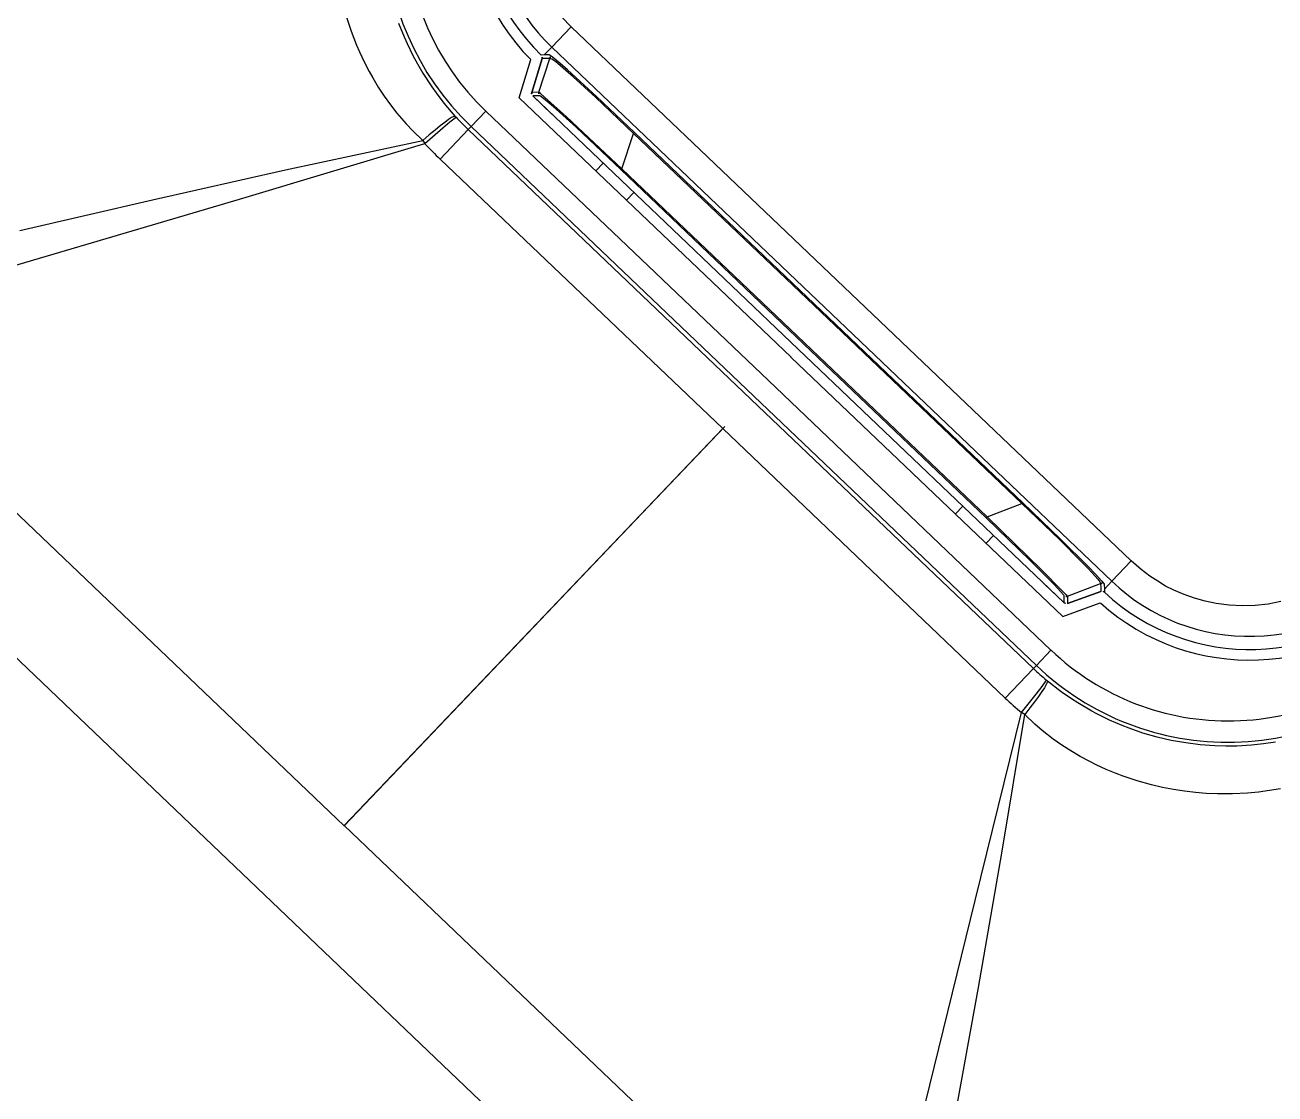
# Model space of a CAD drawing. Header units: millimetres. Extents: x 1145859089 to 1147511753, y -1047484727 to -1047247487.
# Drawn here: x 1147322350.2 to 1147322526.2, y -1047436745.8 to -1047436595.3 of the extents above; entities that cross this region are included whole.
import ezdxf
from ezdxf.xclip import XClip

# ---------------------------------------------------------------- set-up
doc = ezdxf.new("R2010")
doc.units = ezdxf.units.MM
doc.header["$LTSCALE"] = 100
doc.header["$MEASUREMENT"] = 0
doc.header["$XCLIPFRAME"] = 2
doc.layers.get('0').update_dxf_attribs({"linetype": 'CONTINUOUS'})
doc.layers.add('XREF', color=135, linetype='CONTINUOUS')
doc.layers.add('단지배치도$0$W240910', color=135, linetype='CONTINUOUS')

# ---------------------------------------------------------------- blocks, each defined once
blk = doc.blocks.new('단지배치도$0$zw$9902')
at = {"layer": '단지배치도$0$W240910', "linetype": 'ByBlock', "ltscale": 20}
for p, q in [((62123.41, -65224.86), (62124.07, -65226.85)), ((62153.77, -65224.9), (62155.06, -65226.23)), ((62130.76, -65225.73), (62131.53, -65227.66)), ((62152.33, -65229.1), (62155.06, -65226.23)), ((62155.06, -65226.23), (62194.51, -65263.84)), ((62124.07, -65226.85), (62124.83, -65228.8)), ((62131.53, -65227.66), (62131.95, -65228.59)), ((62131.95, -65228.59), (62132.82, -65230.37)), ((62124.83, -65228.8), (62125.24, -65229.76)), ((62125.24, -65229.76), (62125.9, -65231.15)), ((62151.28, -65230.2), (62150.85, -65230.21)), ((62151.28, -65230.2), (62152.33, -65229.1)), ((62151.95, -65230.19), (62151.28, -65230.2)), ((62151.99, -65230.19), (62151.95, -65230.19)), ((62152.11, -65230.26), (62151.99, -65230.19)), ((62152.42, -65230.49), (62152.11, -65230.26)), ((62152.33, -65229.1), (62191.77, -65266.71)), ((62125.9, -65231.15), (62126.61, -65232.52)), ((62132.82, -65230.37), (62133.78, -65232.1)), ((62133.78, -65232.1), (62134.17, -65232.76)), ((62147.72, -65236.22), (62149.37, -65230.86)), ((62150.98, -65230.72), (62149.52, -65235.47)), ((62149.52, -65235.47), (62150.98, -65230.72)), ((62150.51, -65235.45), (62152.08, -65230.69)), ((62151.41, -65230.71), (62150.98, -65230.72)), ((62152.08, -65230.69), (62151.41, -65230.71)), ((62152.11, -65230.69), (62152.08, -65230.69)), ((62152.21, -65230.73), (62152.11, -65230.69)), ((62152.34, -65230.79), (62152.21, -65230.73)), ((62152.71, -65231.05), (62152.34, -65230.79)), ((62153.46, -65231.36), (62152.42, -65230.49)), ((62153.17, -65231.4), (62152.71, -65231.05)), ((62154.33, -65232.38), (62153.17, -65231.4)), ((62154.54, -65232.31), (62153.46, -65231.36)), ((62126.61, -65232.52), (62127.11, -65233.42)), ((62127.11, -65233.42), (62127.9, -65234.73)), ((62134.17, -65232.76), (62135.43, -65234.69)), ((62155.33, -65233.26), (62154.33, -65232.38)), ((62158.62, -65236.05), (62154.54, -65232.31)), ((62158.56, -65236.2), (62155.33, -65233.26)), ((62127.9, -65234.73), (62128.74, -65236)), ((62135.43, -65234.69), (62136.03, -65235.54)), ((62136.03, -65235.54), (62137.14, -65236.97)), ((62150.51, -65235.45), (62149.52, -65235.47)), ((62150.55, -65235.48), (62150.51, -65235.45)), ((62150.73, -65235.61), (62150.55, -65235.48)), ((62151.33, -65236.13), (62150.73, -65235.61)), ((62128.74, -65236), (62129.61, -65237.21)), ((62129.61, -65237.21), (62130.53, -65238.38)), ((62137.14, -65236.97), (62138.7, -65238.8)), ((62186.03, -65272.74), (62147.72, -65236.22)), ((62150.64, -65235.96), (62149.65, -65235.98)), ((62187.06, -65271.65), (62149.65, -65235.98)), ((62149.65, -65235.98), (62152.33, -65238.53)), ((62150.67, -65235.96), (62150.64, -65235.96)), ((62150.73, -65236), (62150.67, -65235.96)), ((62151.18, -65236.32), (62150.73, -65236)), ((62152.25, -65237.22), (62151.18, -65236.32)), ((62154.4, -65238.93), (62151.33, -65236.13)), ((62152.96, -65237.85), (62152.25, -65237.22)), ((62163.85, -65241.24), (62158.56, -65236.2)), ((62163.98, -65241.11), (62158.62, -65236.05)), ((62130.53, -65238.38), (62131.82, -65239.88)), ((62137.98, -65239.62), (62138.71, -65239.06)), ((62138.7, -65238.8), (62138.86, -65238.97)), ((62138.71, -65239.06), (62138.83, -65238.99)), ((62138.83, -65238.99), (62138.86, -65238.97)), ((62140.97, -65240.29), (62143.04, -65238.12)), ((62143.04, -65238.12), (62182.85, -65276.07)), ((62155.75, -65240.39), (62152.96, -65237.85)), ((62162.21, -65246.22), (62154.4, -65238.93)), ((62131.82, -65239.88), (62132.75, -65240.88)), ((62132.75, -65240.88), (62134.17, -65242.24)), ((62134.47, -65242.69), (62136.97, -65240.48)), ((62136.61, -65244.87), (62140.57, -65240.71)), ((62136.97, -65240.48), (62137.98, -65239.62)), ((62140.57, -65240.71), (62140.97, -65240.29)), ((62140.57, -65240.71), (62180.38, -65278.66)), ((62140.97, -65240.29), (62180.78, -65278.24)), ((62162.08, -65246.35), (62155.75, -65240.39)), ((62114.84, -65246.4), (62134.17, -65242.24)), ((62134.17, -65242.24), (62134.47, -65242.69)), ((62162.21, -65246.22), (62163.85, -65241.24)), ((62163.98, -65241.11), (62163.85, -65241.24)), ((62191.2, -65267.31), (62163.85, -65241.24)), ((62191.32, -65267.18), (62163.98, -65241.11)), ((62108.34, -65250.49), (62134.47, -65242.69)), ((62136.61, -65244.87), (62176.41, -65282.82)), ((62158.52, -65246.52), (62159.56, -65245.43)), ((62096.09, -65250.59), (62114.84, -65246.4)), ((62162.21, -65246.22), (62162.08, -65246.35)), ((62187.8, -65270.87), (62162.08, -65246.35)), ((62187.93, -65270.74), (62162.21, -65246.22)), ((62162.87, -65250.66), (62163.9, -65249.57)), ((62074.42, -65260.53), (62108.34, -65250.49)), ((62077.4, -65254.9), (62096.09, -65250.59)), ((62233.95, -65301.45), (62194.51, -65263.84)), ((62191.2, -65267.31), (62218.55, -65293.38)), ((62191.32, -65267.18), (62218.67, -65293.26)), ((62231.21, -65304.32), (62191.77, -65266.71)), ((62123.1, -65338.74), (62050.54, -65269.56)), ((62187.93, -65270.74), (62213.65, -65295.27)), ((62187.06, -65271.65), (62224.47, -65307.32)), ((62187.8, -65270.87), (62213.53, -65295.4)), ((62186.02, -65272.74), (62224.33, -65309.26)), ((62222.65, -65314.02), (62182.85, -65276.07)), ((62220.18, -65316.62), (62180.38, -65278.66)), ((62220.59, -65316.19), (62180.78, -65278.24)), ((62112.88, -65349.46), (62040.67, -65280.61)), ((62123.1, -65338.74), (62176.41, -65282.82)), ((62123.1, -65338.74), (62176.41, -65282.82)), ((62123.1, -65338.73), (62176.41, -65282.82)), ((62123.1, -65338.74), (62176.41, -65282.82)), ((62123.39, -65338.43), (62176.7, -65282.51)), ((62123.39, -65338.43), (62176.7, -65282.51)), ((62123.39, -65338.43), (62176.7, -65282.51)), ((62123.39, -65338.43), (62176.7, -65282.51)), ((62216.22, -65320.77), (62176.41, -65282.82)), ((62209.18, -65294.82), (62210.22, -65293.73)), ((62213.65, -65295.27), (62218.55, -65293.38)), ((62218.67, -65293.26), (62218.55, -65293.38)), ((62218.55, -65293.38), (62223.83, -65298.44)), ((62218.67, -65293.26), (62223.98, -65298.37)), ((62213.65, -65295.27), (62213.53, -65295.4)), ((62213.53, -65295.4), (62219.78, -65301.44)), ((62213.65, -65295.27), (62221.3, -65302.72)), ((62213.53, -65298.96), (62214.57, -65297.87)), ((62223.83, -65298.44), (62226.92, -65301.52)), ((62223.98, -65298.37), (62227.9, -65302.26)), ((62219.78, -65301.44), (62222.45, -65304.11)), ((62226.92, -65301.52), (62227.85, -65302.47)), ((62227.85, -65302.47), (62228.88, -65303.59)), ((62227.9, -65302.26), (62228.91, -65303.3)), ((62231.21, -65304.32), (62233.95, -65301.45)), ((62235.34, -65302.67), (62233.95, -65301.45)), ((62221.3, -65302.72), (62224.24, -65305.65)), ((62222.45, -65304.11), (62223.11, -65304.78)), ((62228.88, -65303.59), (62229.26, -65304.03)), ((62228.91, -65303.3), (62229.82, -65304.29)), ((62229.26, -65304.03), (62229.52, -65304.39)), ((62229.82, -65304.29), (62230.07, -65304.59)), ((62236.59, -65303.62), (62235.34, -65302.67)), ((62237.68, -65304.33), (62236.59, -65303.62)), ((62224.47, -65307.32), (62221.8, -65304.77)), ((62223.11, -65304.78), (62224.06, -65305.81)), ((62224.06, -65305.81), (62224.41, -65306.24)), ((62224.24, -65305.65), (62224.79, -65306.23)), ((62224.96, -65306.44), (62229.64, -65304.64)), ((62229.67, -65305.74), (62224.99, -65307.43)), ((62224.99, -65307.43), (62229.67, -65305.75)), ((62229.52, -65304.39), (62229.6, -65304.51)), ((62229.6, -65304.51), (62229.64, -65304.61)), ((62229.64, -65304.61), (62229.64, -65304.64)), ((62229.64, -65304.64), (62229.65, -65305.31)), ((62229.65, -65305.31), (62229.67, -65305.75)), ((62230.07, -65304.59), (62230.14, -65304.71)), ((62230.14, -65304.71), (62230.15, -65304.75)), ((62230.15, -65304.75), (62230.17, -65305.42)), ((62230.17, -65305.42), (62231.21, -65304.32)), ((62230.17, -65305.42), (62230.18, -65305.85)), ((62238.8, -65304.99), (62237.68, -65304.33)), ((62239.97, -65305.58), (62238.8, -65304.99)), ((62241.41, -65306.2), (62239.97, -65305.58)), ((62224.33, -65309.26), (62229.6, -65307.36)), ((62224.41, -65306.24), (62224.44, -65306.31)), ((62224.44, -65306.31), (62224.45, -65306.33)), ((62224.45, -65306.33), (62224.47, -65307.32)), ((62224.79, -65306.23), (62224.93, -65306.4)), ((62224.93, -65306.4), (62224.96, -65306.44)), ((62224.96, -65306.44), (62224.99, -65307.43)), ((62242.88, -65306.72), (62241.41, -65306.2)), ((62244.39, -65307.14), (62242.88, -65306.72)), ((62245.93, -65307.46), (62244.39, -65307.14)), ((62247.75, -65307.69), (62245.93, -65307.46)), ((62249.58, -65307.79), (62247.75, -65307.69)), ((62251.42, -65307.73), (62249.58, -65307.79)), ((62253.24, -65307.53), (62251.42, -65307.73)), ((62255.05, -65307.19), (62253.24, -65307.53)), ((62220.59, -65316.19), (62222.65, -65314.02)), ((62216.22, -65320.77), (62220.18, -65316.62)), ((62220.18, -65316.62), (62220.59, -65316.19)), ((62221.39, -65319.15), (62221.92, -65318.4)), ((62221.92, -65318.4), (62221.99, -65318.28)), ((62221.99, -65318.28), (62222, -65318.24)), ((62222.18, -65318.39), (62222, -65318.24)), ((62224.08, -65319.87), (62222.18, -65318.39)), ((62220.58, -65320.2), (62221.39, -65319.15)), ((62225.56, -65320.9), (62224.08, -65319.87)), ((62218.49, -65322.81), (62220.58, -65320.2)), ((62226.43, -65321.46), (62225.56, -65320.9)), ((62228.42, -65322.63), (62226.43, -65321.46)), ((62211.95, -65349.27), (62218.49, -65322.81)), ((62215.72, -65342.59), (62218.96, -65323.08)), ((62218.96, -65323.08), (62218.49, -65322.81)), ((62220.39, -65324.43), (62218.96, -65323.08)), ((62229.11, -65322.99), (62228.42, -65322.63)), ((62230.88, -65323.87), (62229.11, -65322.99)), ((62221.42, -65325.32), (62220.39, -65324.43)), ((62222.98, -65326.54), (62221.42, -65325.32)), ((62232.7, -65324.65), (62230.88, -65323.87)), ((62233.65, -65325.02), (62232.7, -65324.65)), ((62235.61, -65325.7), (62233.65, -65325.02)), ((62224.2, -65327.4), (62222.98, -65326.54)), ((62237.59, -65326.26), (62235.61, -65325.7)), ((62239.6, -65326.73), (62237.59, -65326.26)), ((62241.63, -65327.09), (62239.6, -65326.73)), ((62243.67, -65327.35), (62241.63, -65327.09)), ((62254.28, -65326.97), (62252.58, -65327.22)), ((62225.45, -65328.21), (62224.2, -65327.4)), ((62226.76, -65328.98), (62225.45, -65328.21)), ((62245.73, -65327.5), (62243.67, -65327.35)), ((62247.27, -65327.54), (62245.73, -65327.5)), ((62248.82, -65327.52), (62247.27, -65327.54)), ((62250.88, -65327.4), (62248.82, -65327.52)), ((62252.58, -65327.22), (62250.88, -65327.4)), ((62228.11, -65329.71), (62226.76, -65328.98)), ((62229.03, -65330.17), (62228.11, -65329.71)), ((62230.43, -65330.82), (62229.03, -65330.17)), ((62231.85, -65331.41), (62230.43, -65330.82)), ((62232.83, -65331.78), (62231.85, -65331.41)), ((62234.81, -65332.44), (62232.83, -65331.78)), ((62236.83, -65333.01), (62234.81, -65332.44)), ((62238.37, -65333.36), (62236.83, -65333.01)), ((62239.92, -65333.66), (62238.37, -65333.36)), ((62241.44, -65333.9), (62239.92, -65333.66)), ((62242.99, -65334.08), (62241.44, -65333.9)), ((62244.53, -65334.2), (62242.99, -65334.08)), ((62246.09, -65334.27), (62244.53, -65334.2)), ((62250.32, -65334.16), (62248.21, -65334.27)), ((62251.88, -65334.01), (62250.32, -65334.16)), ((62253.43, -65333.81), (62251.88, -65334.01)), ((62254.96, -65333.54), (62253.43, -65333.81)), ((62248.21, -65334.27), (62246.09, -65334.27)), ((62123.1, -65338.73), (62195.65, -65407.91)), ((62212.43, -65361.52), (62215.72, -65342.59)), ((62112.88, -65349.45), (62185.09, -65418.3)), ((62203.53, -65383.64), (62211.95, -65349.27)), ((62209.01, -65380.39), (62212.43, -65361.52))]:
    blk.add_line(p, q, dxfattribs=at)
at = {"layer": '단지배치도$0$W240910'}
for centre, radius, start, end in [((56819.18, -60798.97), 5399.43, 202.10162, 356.71209), ((57394.29, -57699.4), 11431.38, 251.62775, 321.418131), ((57394.29, -57699.4), 11931.38, 251.62775, 321.418131)]:
    blk.add_arc(centre, radius, start, end, dxfattribs=at)
at = {"layer": '단지배치도$0$W240910', "linetype": 'ByBlock', "ltscale": 20}
for centre, radius, start, end in [((62167.96, -65211.99), 39.1, 136.3647, 226.3647), ((62167.96, -65211.99), 36.1, 136.3647, 226.3647), ((62171.77, -65208.71), 31.5, 136.3647, 224.6656), ((62171.77, -65208.71), 30, 136.3647, 225.7818), ((62171.71, -65208.78), 28.09, 136.1846, 226.3528), ((62150.5, -65230.57), 0.5, 342.9561, 45.7629), ((62149.99, -65235.62), 0.499, 162.8521, 226.4512), ((62150, -65235.62), 0.5, 162.9297, 226.3647), ((62167.12, -65212.86), 38.47, 222.7339, 226.3647), ((62170.05, -65209.8), 48.46, 222.7564, 226.3645), ((62250.59, -65283.99), 28.09, 226.3766, 316.5447), ((62250.66, -65283.93), 31.5, 228.0638, 316.3647), ((62229.84, -65306.22), 0.5, 46.9665, 109.7733), ((62250.66, -65283.93), 30, 226.9476, 316.3647), ((62224.82, -65306.96), 0.5, 226.3647, 289.7996), ((62224.82, -65306.96), 0.499, 226.2782, 289.8773), ((62247.57, -65287.89), 36.1, 226.3647, 316.3647), ((62247.57, -65287.89), 39.1, 226.3647, 316.3647), ((62246.73, -65288.77), 38.47, 226.3647, 229.9955), ((62249.66, -65285.7), 48.46, 226.3649, 229.973)]:
    blk.add_arc(centre, radius, start, end, dxfattribs=at)
for centre, major_axis, ratio, start_param, end_param in [((62151.6, -65230.55), (-0.012, 0.5), 0.999562, 4.39077, 5.497568), ((62150.99, -65235.6), (-0.012, 0.5), 0.999562, 1.249177, 2.355975), ((62131.34, -65245.55), (-7.39, -6.73), 0.060176, 3.194048, 4.26529)]:
    blk.add_ellipse(centre, major_axis=major_axis, ratio=ratio, start_param=start_param, end_param=end_param, dxfattribs=at)
at = {"layer": '단지배치도$0$W240910', "linetype": 'ByBlock', "ltscale": 20, "extrusion": (0, 0, -1)}
for centre, major_axis, ratio, start_param, end_param in [((62229.81, -65305.11), (0.5, 0.012), 0.999562, 4.39077, 5.497568), ((62224.79, -65305.97), (0.5, 0.012), 0.999562, 1.249177, 2.355975), ((62215.79, -65326.06), (-6.37, -7.7), 0.060176, 3.194048, 4.26529)]:
    blk.add_ellipse(centre, major_axis=major_axis, ratio=ratio, start_param=start_param, end_param=end_param, dxfattribs=at)
blk = doc.blocks.new('단지배치도')
blk.add_blockref('단지배치도$0$zw$9902', (141034.19, 142437.16))

msp = doc.modelspace()

# ---------------------------------------------------------------- block references
at = {"layer": 'XREF'}
ref = msp.add_blockref('단지배치도', (1147119237.834579, -1047513806.462535), dxfattribs=at)
XClip(ref).set_block_clipping_path([(72982.4064819524, 34919.7593965302), (360382.4067475507, 255319.7593436702)])

doc.saveas('drawing.dxf')
